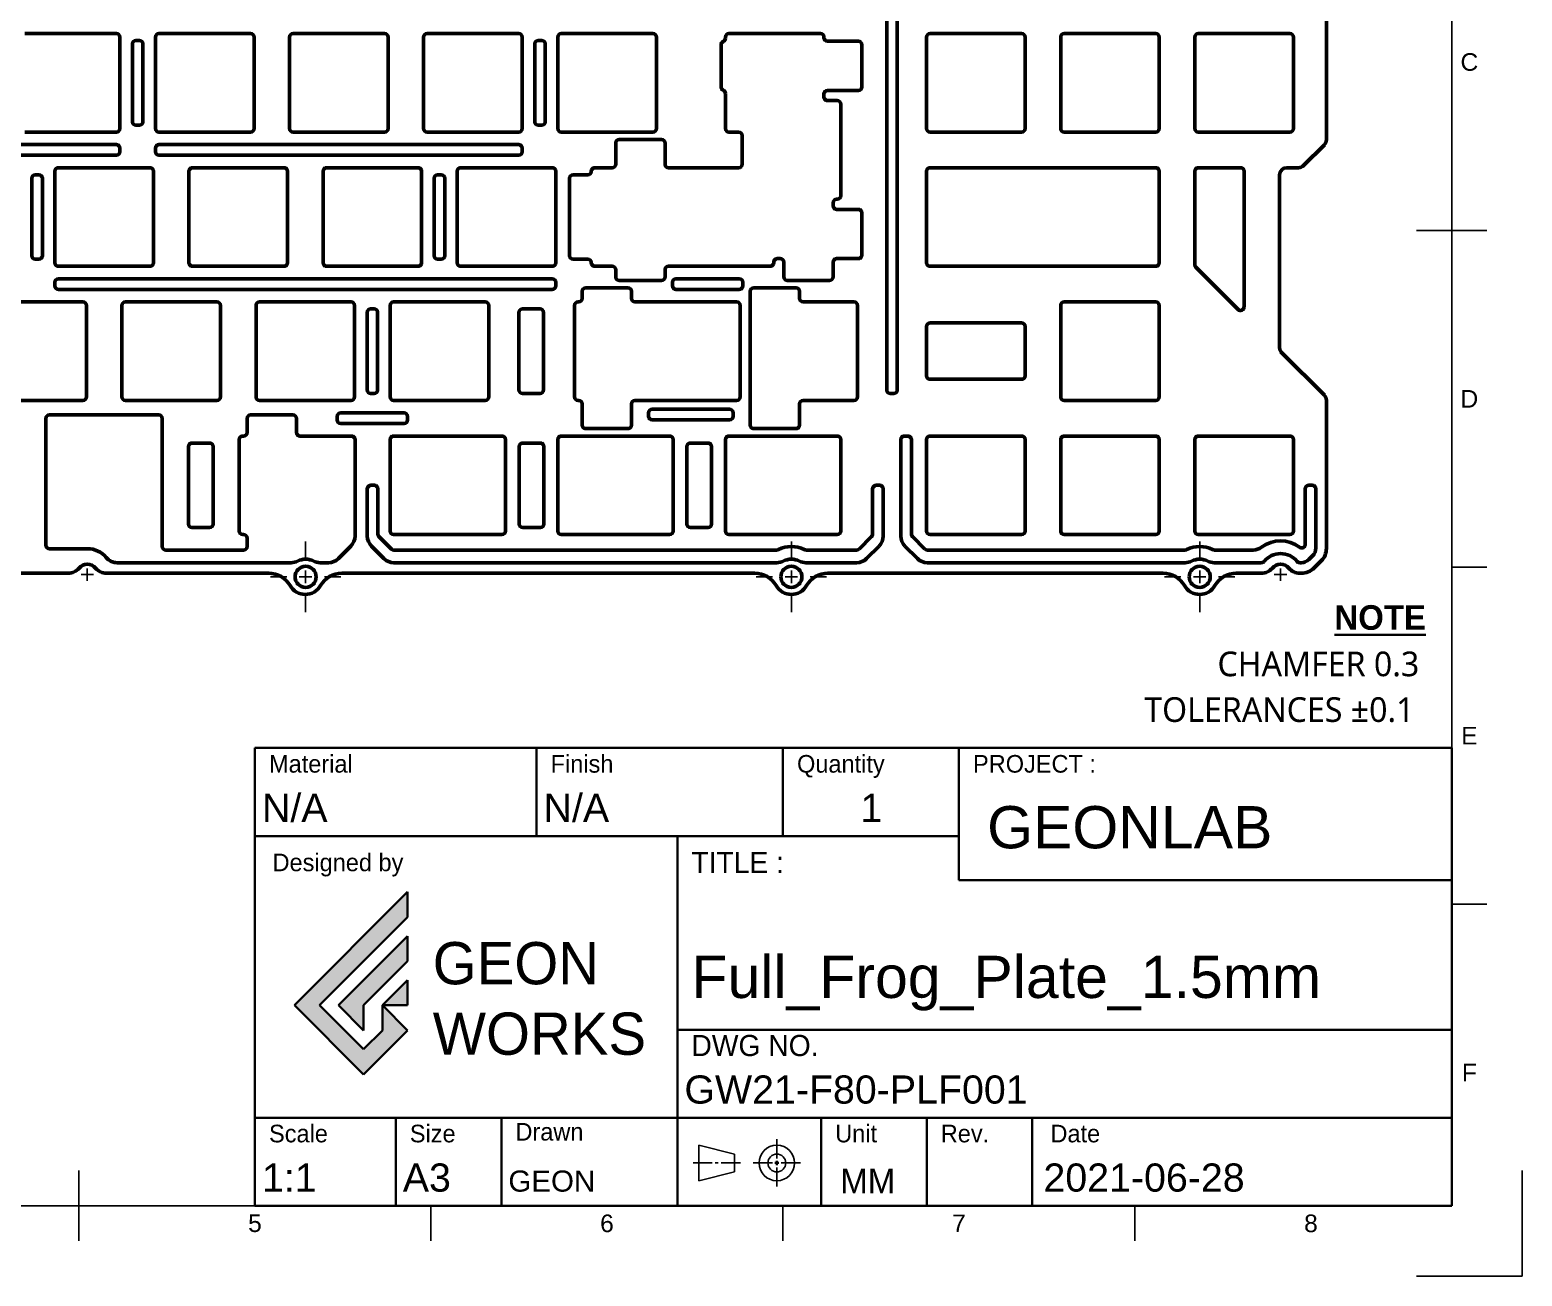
# Model space of a CAD drawing. Header units: millimetres. Extents: x 0 to 420, y 0 to 297.
# Drawn here: x 208 to 420, y 0 to 177 of the extents above; entities that cross this region are included whole.
import ezdxf
from ezdxf.enums import TextEntityAlignment as Align

# ---------------------------------------------------------------- set-up
doc = ezdxf.new("R2010")
doc.units = ezdxf.units.MM
doc.header["$LTSCALE"] = 0.75
doc.linetypes.add('CENTER2', pattern=[28.575, 19.05, -3.175, 3.175, -3.175])
for name, color, linetype, lineweight in [('Border', 7, 'Continuous', 25), ('Center Lines', 7, 'CENTER2', 25), ('TitleBlock', 7, 'Continuous', 35), ('Visible', 7, 'Continuous', 50)]:
    doc.layers.add(name, color=color, linetype=linetype, lineweight=lineweight)
doc.layers.add('SLD-0', color=7, linetype='Continuous')
doc.styles.add('FusionTitle', font='arial.ttf')
doc.styles.add('MtXpl___1', font='')
doc.styles.add('MtXpl_Century_Gothic', font='GOTHIC.TTF')
doc.styles.add('MtXpl_OCR-A_BT', font='')
doc.styles.add('MtXpl_OCR-A_BT_1', font='')
doc.styles.get("Standard").update_dxf_attribs({"font": 'arial.ttf'})
doc.styles.get('MtXpl___1').set_extended_font_data('Malgun Gothic')
doc.styles.get('MtXpl_OCR-A_BT').set_extended_font_data('OCR-A BT')
doc.styles.get('MtXpl_OCR-A_BT_1').set_extended_font_data('OCR-A BT', bold=True)

# ---------------------------------------------------------------- blocks, each defined once
blk = doc.blocks.new('ISO_A3_SHEET')
at = {"layer": 'Border'}
for p, q in [((410, 287), (410, 10)), ((415, 148.5), (405, 148.5)), ((415, 100.66667), (410, 100.66667)), ((415, 52.83334), (410, 52.83334)), ((215, 5), (215, 15)), ((20, 10), (410, 10)), ((265, 5), (265, 10)), ((315, 5), (315, 10)), ((365, 5), (365, 10))]:
    blk.add_line(p, q, dxfattribs=at)
at = {"layer": 'Defpoints'}
for p, q in [((420, 0), (420, 15)), ((405, 0), (420, 0))]:
    blk.add_line(p, q, dxfattribs=at)
at = {"layer": 'Border', "style": 'FusionTitle'}
for s, p in [('C', (412.5, 172.41667)), ('D', (412.5, 124.58334)), ('E', (412.5, 76.75001)), ('F', (412.5, 28.91668)), ('5', (240, 7.5)), ('6', (290, 7.5)), ('7', (340, 7.5)), ('8', (390, 7.5))]:
    blk.add_text(s, height=2.5, dxfattribs=at).set_placement(p, align=Align.MIDDLE)
blk = doc.blocks.new('TITLEGW')
h = blk.add_hatch(color=256)
h.dxf.hatch_style = 1
h.paths.add_polyline_path([(-148.32, 40.97), (-148.32, 44.55), (-164.4, 28.46), (-154.57, 18.63), (-148.32, 24.89), (-151.89, 28.46), (-151.89, 24.89), (-154.57, 22.21), (-160.83, 28.46)])
h.paths.add_polyline_path([(-148.32, 34.72), (-148.32, 38.29), (-158.15, 28.46), (-154.57, 24.89), (-154.57, 28.46)], flags=17)
h.paths.add_polyline_path([(-148.32, 32.04), (-151.89, 28.46), (-148.32, 28.46)], flags=16)
for p, q in [((-170, 0), (-170, 65)), ((-170, 65), (0, 65)), ((-130, 65), (-130, 52.5)), ((-95, 65), (-95, 52.5)), ((-70, 46.25), (-70, 65)), ((0, 0), (0, 65)), ((-110, 52.5), (-170, 52.5)), ((-110, 0), (-110, 52.5)), ((-110, 52.5), (-70, 52.5)), ((-148.32, 44.55), (-164.4, 28.46)), ((-148.32, 44.55), (-148.32, 40.97)), ((-70, 46.25), (0, 46.25)), ((-148.32, 40.97), (-160.83, 28.46)), ((-148.32, 38.29), (-158.15, 28.46)), ((-148.32, 38.29), (-148.32, 34.72)), ((-148.32, 34.72), (-154.57, 28.46)), ((-148.32, 32.04), (-151.89, 28.46)), ((-148.32, 32.04), (-148.32, 28.46)), ((-164.4, 28.46), (-154.57, 18.63)), ((-160.83, 28.46), (-154.57, 22.21)), ((-158.15, 28.46), (-154.57, 24.89)), ((-154.57, 24.89), (-154.57, 28.46)), ((-151.89, 28.46), (-148.32, 24.89)), ((-151.89, 28.46), (-151.89, 24.89)), ((-151.89, 28.46), (-148.32, 28.46)), ((-148.32, 24.89), (-154.57, 18.63)), ((-151.89, 24.89), (-154.57, 22.21)), ((-110, 25), (0, 25)), ((-170, 12.5), (0, 12.5)), ((-150, 12.5), (-150, 0)), ((-135, 12.5), (-135, 0)), ((-89.58, 0), (-89.58, 12.5)), ((-74.58, 0), (-74.58, 12.5)), ((-59.58, 0), (-59.58, 12.5)), ((-95.87, 5.77), (-95.87, 6.37)), ((-95.57, 6.07), (-96.17, 6.07)), ((0, 0), (-170, 0))]:
    blk.add_line(p, q)
at = {"layer": 'SLD-0'}
for p, q in [((-106.93, 3.55), (-106.93, 8.59)), ((-106.93, 8.59), (-101.89, 7.33)), ((-95.87, 6.7), (-95.87, 9.44)), ((-101.89, 7.33), (-101.89, 4.81)), ((-105.04, 6.07), (-107.77, 6.07)), ((-101.89, 4.81), (-106.93, 3.55)), ((-104.2, 6.07), (-104.62, 6.07)), ((-101.05, 6.07), (-103.78, 6.07)), ((-96.5, 6.07), (-99.24, 6.07)), ((-95.87, 5.44), (-95.87, 2.71)), ((-95.24, 6.07), (-92.51, 6.07)), ((-95.24, 6.07), (-92.51, 6.07))]:
    blk.add_line(p, q, dxfattribs=at)
for radius in [2.52, 1.26]:
    blk.add_circle((-95.87, 6.07), radius, dxfattribs=at)
for s, height, style, p in [('%%UNOTE', 3.5, 'MtXpl_OCR-A_BT_1', (-16.67, 81.78)), ('CHAMFER 0.3', 3.5, 'MtXpl___1', (-33.28, 75.19)), ('TOLERANCES ±0.1', 3.5, 'MtXpl___1', (-43.68, 68.7)), ('Material', 2.5, 'MtXpl_OCR-A_BT', (-168, 61.5)), ('Finish', 2.5, 'MtXpl_OCR-A_BT', (-128, 61.5)), ('Quantity', 2.5, 'MtXpl_OCR-A_BT', (-93, 61.5)), ('PROJECT :', 2.5, 'MtXpl_OCR-A_BT', (-68, 61.5)), ('Designed by', 2.5, 'MtXpl_OCR-A_BT', (-167.5, 47.5)), ('TITLE :', 3, 'MtXpl_OCR-A_BT', (-108, 47.25)), ('DWG NO.', 3, 'MtXpl_OCR-A_BT', (-108, 21.25)), ('Scale', 2.5, 'MtXpl_OCR-A_BT', (-168, 9)), ('Size', 2.5, 'MtXpl_OCR-A_BT', (-148, 9)), ('Drawn', 2.5, 'MtXpl_OCR-A_BT', (-133, 9.25)), ('Unit', 2.5, 'MtXpl_OCR-A_BT', (-87.58, 9)), ('Rev.', 2.5, 'MtXpl_OCR-A_BT', (-72.58, 9)), ('Date', 2.5, 'MtXpl_OCR-A_BT', (-57, 9)), ('MM', 3.5, 'MtXpl_Century_Gothic', (-86.85, 1.75))]:
    blk.add_text(s, height=height, dxfattribs=dict(style=style)).set_placement(p)
at = {"insert": (-144.75, 37.44), "char_height": 6, "attachment_point": 1}
blk.add_mtext_dynamic_manual_height_columns('{\\fa Astro Space|b0|i0|c0|p2;GEON^JWORKS}', width=29.3157, gutter_width=12.5, heights=[0], dxfattribs=at)
for tag, p, height in [("MAT'L", (-169, 54.5), 4), ('FINISH', (-129, 54.5), 4), ('QUANTITY', (-84, 54.5), 4), ('PROJECT', (-66, 50.75), 6), ('TITLE_1', (-108, 29.5), 6), ('DWG_NO', (-109, 14.5), 4), ('SCALE', (-169, 2), 4), ('SIZE', (-149, 2), 4), ('DRAWN', (-134, 2), 3), ('CREATED_DATE', (-58, 2), 4)]:
    blk.add_attdef(tag, p, '', height=height)
blk = doc.blocks.new('*U11')
at = {"layer": 'Center Lines', "color": 0, "ltscale": 0.75, "transparency": 16777216}
for p, q in [((0, 2.678906), (0, 5)), ((-5, 0), (-2.678906, 0)), ((2.678906, 0), (5, 0)), ((0, -5), (0, -2.678906))]:
    blk.add_line(p, q, dxfattribs=at)
at = {"layer": 'Center Lines', "color": 0, "linetype": 'Continuous', "ltscale": 0.75, "transparency": 16777216}
for p, q in [((-0.892969, 0), (0.892969, 0)), ((0, -0.892969), (0, 0.892969))]:
    blk.add_line(p, q, dxfattribs=at)
blk = doc.blocks.new('*U12')
at = {"layer": 'Center Lines', "color": 0, "ltscale": 0.75, "transparency": 16777216}
for p, q in [((0, 2.678906), (0, 5)), ((-5, 0), (-2.678906, 0)), ((2.678906, 0), (5, 0)), ((0, -5), (0, -2.678906))]:
    blk.add_line(p, q, dxfattribs=at)
at = {"layer": 'Center Lines', "color": 0, "linetype": 'Continuous', "ltscale": 0.75, "transparency": 16777216}
for p, q in [((-0.892969, 0), (0.892969, 0)), ((0, -0.892969), (0, 0.892969))]:
    blk.add_line(p, q, dxfattribs=at)
blk = doc.blocks.new('*U13')
at = {"layer": 'Center Lines', "color": 0, "ltscale": 0.75, "transparency": 16777216}
for p, q in [((0, 2.678906), (0, 5)), ((-5, 0), (-2.678906, 0)), ((2.678906, 0), (5, 0)), ((0, -5), (0, -2.678906))]:
    blk.add_line(p, q, dxfattribs=at)
at = {"layer": 'Center Lines', "color": 0, "linetype": 'Continuous', "ltscale": 0.75, "transparency": 16777216}
for p, q in [((-0.892969, 0), (0.892969, 0)), ((0, -0.892969), (0, 0.892969))]:
    blk.add_line(p, q, dxfattribs=at)
blk = doc.blocks.new('*U18')
at = {"layer": 'Center Lines', "color": 0, "linetype": 'Continuous', "ltscale": 0.75, "transparency": 16777216}
for p, q in [((-0.892969, 0), (0.892969, 0)), ((0, -0.892969), (0, 0.892969))]:
    blk.add_line(p, q, dxfattribs=at)
blk = doc.blocks.new('*U19')
at = {"layer": 'Center Lines', "color": 0, "linetype": 'Continuous', "ltscale": 0.75, "transparency": 16777216}
for p, q in [((-0.892969, 0), (0.892969, 0)), ((0, -0.892969), (0, 0.892969))]:
    blk.add_line(p, q, dxfattribs=at)

msp = doc.modelspace()

# ---------------------------------------------------------------- linework, layer by layer
at = {"layer": 'Visible'}
for p, q in [((392.195971, 221.270918, 0.75), (392.195971, 161.370665, 0.75)), ((329.739971, 125.850452, 0.75), (329.739971, 194.000452, 0.75)), ((331.239971, 194.000452, 0.75), (331.239971, 125.850452, 0.75)), ((207.314971, 176.450452, 0.75), (220.314971, 176.450452, 0.75)), ((220.814971, 175.950452, 0.75), (220.814971, 162.950452, 0.75)), ((225.864971, 162.950452, 0.75), (225.864971, 175.950452, 0.75)), ((226.364971, 176.450452, 0.75), (239.364971, 176.450452, 0.75)), ((239.864971, 175.950452, 0.75), (239.864971, 162.950452, 0.75)), ((244.914971, 162.950452, 0.75), (244.914971, 175.950452, 0.75)), ((245.414971, 176.450452, 0.75), (258.414971, 176.450452, 0.75)), ((258.914971, 175.950452, 0.75), (258.914971, 162.950452, 0.75)), ((263.964971, 162.950452, 0.75), (263.964971, 175.950452, 0.75)), ((264.464971, 176.450452, 0.75), (277.464971, 176.450452, 0.75)), ((277.964971, 175.950452, 0.75), (277.964971, 162.950452, 0.75)), ((283.014971, 162.950452, 0.75), (283.014971, 175.950452, 0.75)), ((283.514971, 176.450452, 0.75), (296.514971, 176.450452, 0.75)), ((297.014971, 175.950452, 0.75), (297.014971, 162.950452, 0.75)), ((306.827471, 175.787924, 0.75), (306.827471, 175.950452, 0.75)), ((307.327471, 176.450452, 0.75), (320.327471, 176.450452, 0.75)), ((320.827471, 175.950452, 0.75), (320.827471, 175.863452, 0.75)), ((335.402471, 162.950452, 0.75), (335.402471, 175.950452, 0.75)), ((335.902471, 176.450452, 0.75), (348.902471, 176.450452, 0.75)), ((349.402471, 175.950452, 0.75), (349.402471, 162.950452, 0.75)), ((354.452471, 162.950452, 0.75), (354.452471, 175.950452, 0.75)), ((354.952471, 176.450452, 0.75), (367.952471, 176.450452, 0.75)), ((368.452471, 175.950452, 0.75), (368.452471, 162.950452, 0.75)), ((373.502471, 162.950452, 0.75), (373.502471, 175.950452, 0.75)), ((374.002471, 176.450452, 0.75), (387.002471, 176.450452, 0.75)), ((387.502471, 175.950452, 0.75), (387.502471, 162.950452, 0.75)), ((222.589971, 163.950452, 0.75), (222.589971, 174.950452, 0.75)), ((223.089971, 175.450452, 0.75), (223.589971, 175.450452, 0.75)), ((224.089971, 174.950452, 0.75), (224.089971, 163.950452, 0.75)), ((279.739971, 163.950452, 0.75), (279.739971, 174.950452, 0.75)), ((280.239971, 175.450452, 0.75), (280.739971, 175.450452, 0.75)), ((281.239971, 174.950452, 0.75), (281.239971, 163.950452, 0.75)), ((306.208721, 174.863452, 0.75), (306.208721, 168.863452, 0.75)), ((325.708721, 175.363452, 0.75), (321.327471, 175.363452, 0.75)), ((326.208721, 168.863452, 0.75), (326.208721, 174.863452, 0.75)), ((306.827471, 162.950452, 0.75), (306.827471, 167.93898, 0.75)), ((320.827471, 167.863452, 0.75), (320.827471, 167.425452, 0.75)), ((321.327471, 168.363452, 0.75), (325.708721, 168.363452, 0.75)), ((322.708721, 166.925452, 0.75), (321.327471, 166.925452, 0.75)), ((323.208721, 153.425452, 0.75), (323.208721, 166.425452, 0.75)), ((223.589971, 163.450452, 0.75), (223.089971, 163.450452, 0.75)), ((280.739971, 163.450452, 0.75), (280.239971, 163.450452, 0.75)), ((220.314971, 162.450452, 0.75), (207.314971, 162.450452, 0.75)), ((239.364971, 162.450452, 0.75), (226.364971, 162.450452, 0.75)), ((258.414971, 162.450452, 0.75), (245.414971, 162.450452, 0.75)), ((277.464971, 162.450452, 0.75), (264.464971, 162.450452, 0.75)), ((296.514971, 162.450452, 0.75), (283.514971, 162.450452, 0.75)), ((291.745721, 161.400452, 0.75), (297.745721, 161.400452, 0.75)), ((308.708721, 162.450452, 0.75), (307.327471, 162.450452, 0.75)), ((309.208721, 161.950452, 0.75), (309.208721, 157.900452, 0.75)), ((348.902471, 162.450452, 0.75), (335.902471, 162.450452, 0.75)), ((367.952471, 162.450452, 0.75), (354.952471, 162.450452, 0.75)), ((387.002471, 162.450452, 0.75), (374.002471, 162.450452, 0.75)), ((150.164971, 160.675452, 0.75), (220.314971, 160.675452, 0.75)), ((220.314971, 159.175452, 0.75), (150.164971, 159.175452, 0.75)), ((220.814971, 160.175452, 0.75), (220.814971, 159.675452, 0.75)), ((225.864471, 159.675452, 0.75), (225.864471, 160.175452, 0.75)), ((277.465471, 160.675452, 0.75), (226.364471, 160.675452, 0.75)), ((277.465471, 159.175452, 0.75), (226.364471, 159.175452, 0.75)), ((277.965471, 159.675452, 0.75), (277.965471, 160.175452, 0.75)), ((291.245721, 157.900452, 0.75), (291.245721, 160.900452, 0.75)), ((298.245721, 160.900452, 0.75), (298.245721, 157.900452, 0.75)), ((388.932864, 157.693345, 0.75), (391.903078, 160.663559, 0.75)), ((211.577471, 143.900452, 0.75), (211.577471, 156.900452, 0.75)), ((212.077471, 157.400452, 0.75), (225.077471, 157.400452, 0.75)), ((225.577471, 156.900452, 0.75), (225.577471, 143.900452, 0.75)), ((230.627471, 143.900452, 0.75), (230.627471, 156.900452, 0.75)), ((231.127471, 157.400452, 0.75), (244.127471, 157.400452, 0.75)), ((244.627471, 156.900452, 0.75), (244.627471, 143.900452, 0.75)), ((249.677471, 143.900452, 0.75), (249.677471, 156.900452, 0.75)), ((250.177471, 157.400452, 0.75), (263.177471, 157.400452, 0.75)), ((263.677471, 156.900452, 0.75), (263.677471, 143.900452, 0.75)), ((268.727471, 143.900452, 0.75), (268.727471, 156.900452, 0.75)), ((269.227471, 157.400452, 0.75), (282.227471, 157.400452, 0.75)), ((282.727471, 156.900452, 0.75), (282.727471, 143.900452, 0.75)), ((290.745721, 157.400452, 0.75), (288.277471, 157.400452, 0.75)), ((298.745721, 157.400452, 0.75), (308.708721, 157.400452, 0.75)), ((335.402471, 143.900452, 0.75), (335.402471, 156.900452, 0.75)), ((335.902471, 157.400452, 0.75), (367.952471, 157.400452, 0.75)), ((368.452471, 156.900452, 0.75), (368.452471, 143.900452, 0.75)), ((373.502471, 143.60823, 0.75), (373.502471, 156.900452, 0.75)), ((374.002471, 157.400452, 0.75), (380.002471, 157.400452, 0.75)), ((380.502471, 156.900452, 0.75), (380.502471, 137.635663, 0.75)), ((386.552471, 157.400452, 0.75), (388.225758, 157.400452, 0.75)), ((208.302471, 144.900452, 0.75), (208.302471, 155.900452, 0.75)), ((208.802471, 156.400452, 0.75), (209.302471, 156.400452, 0.75)), ((209.802471, 155.900452, 0.75), (209.802471, 144.900452, 0.75)), ((265.452471, 144.900452, 0.75), (265.452471, 155.900452, 0.75)), ((265.952471, 156.400452, 0.75), (266.452471, 156.400452, 0.75)), ((266.952471, 155.900452, 0.75), (266.952471, 144.900452, 0.75)), ((284.693221, 144.900452, 0.75), (284.693221, 155.900452, 0.75)), ((285.193221, 156.400452, 0.75), (287.277471, 156.400452, 0.75)), ((385.552471, 156.400452, 0.75), (385.552471, 131.821103, 0.75)), ((322.621721, 152.925452, 0.75), (322.708721, 152.925452, 0.75)), ((322.121721, 152.425452, 0.75), (322.121721, 151.987452, 0.75)), ((325.708721, 151.487452, 0.75), (322.621721, 151.487452, 0.75)), ((326.208721, 144.987452, 0.75), (326.208721, 150.987452, 0.75)), ((209.302471, 144.400452, 0.75), (208.802471, 144.400452, 0.75)), ((266.452471, 144.400452, 0.75), (265.952471, 144.400452, 0.75)), ((287.277471, 144.400452, 0.75), (285.193221, 144.400452, 0.75)), ((314.183721, 144.487452, 0.75), (314.621721, 144.487452, 0.75)), ((322.621721, 144.487452, 0.75), (325.708721, 144.487452, 0.75)), ((225.077471, 143.400452, 0.75), (212.077471, 143.400452, 0.75)), ((244.127471, 143.400452, 0.75), (231.127471, 143.400452, 0.75)), ((263.177471, 143.400452, 0.75), (250.177471, 143.400452, 0.75)), ((282.227471, 143.400452, 0.75), (269.227471, 143.400452, 0.75)), ((288.277471, 143.400452, 0.75), (290.745721, 143.400452, 0.75)), ((291.245721, 141.900452, 0.75), (291.245721, 142.900452, 0.75)), ((298.245721, 142.900452, 0.75), (298.245721, 141.900452, 0.75)), ((298.745721, 143.400452, 0.75), (313.183721, 143.400452, 0.75)), ((313.683721, 143.987452, 0.75), (313.683721, 143.900452, 0.75)), ((315.121721, 141.900452, 0.75), (315.121721, 143.987452, 0.75)), ((322.121721, 143.987452, 0.75), (322.121721, 141.900452, 0.75)), ((367.952471, 143.400452, 0.75), (335.902471, 143.400452, 0.75)), ((379.649729, 137.2813, 0.75), (373.649729, 143.253867, 0.75)), ((211.577471, 140.625452, 0.75), (211.577471, 141.125452, 0.75)), ((212.077471, 141.625452, 0.75), (282.227471, 141.625452, 0.75)), ((282.227471, 140.125452, 0.75), (212.077471, 140.125452, 0.75)), ((282.727471, 141.125452, 0.75), (282.727471, 140.625452, 0.75)), ((286.983221, 140.350452, 0.75), (292.983221, 140.350452, 0.75)), ((297.745721, 141.400452, 0.75), (291.745721, 141.400452, 0.75)), ((299.302221, 140.625452, 0.75), (299.302221, 141.125452, 0.75)), ((299.802221, 141.625452, 0.75), (308.802221, 141.625452, 0.75)), ((308.802221, 140.125452, 0.75), (299.802221, 140.125452, 0.75)), ((309.302221, 141.125452, 0.75), (309.302221, 140.625452, 0.75)), ((310.859221, 140.350452, 0.75), (316.859221, 140.350452, 0.75)), ((321.621721, 141.400452, 0.75), (315.621721, 141.400452, 0.75)), ((202.552471, 138.350452, 0.75), (215.552471, 138.350452, 0.75)), ((216.052471, 137.850452, 0.75), (216.052471, 124.850452, 0.75)), ((221.102471, 124.850452, 0.75), (221.102471, 137.850452, 0.75)), ((221.602471, 138.350452, 0.75), (234.602471, 138.350452, 0.75)), ((235.102471, 137.850452, 0.75), (235.102471, 124.850452, 0.75)), ((240.152471, 124.850452, 0.75), (240.152471, 137.850452, 0.75)), ((240.652471, 138.350452, 0.75), (253.652471, 138.350452, 0.75)), ((254.152471, 137.850452, 0.75), (254.152471, 124.850452, 0.75)), ((259.202471, 124.850452, 0.75), (259.202471, 137.850452, 0.75)), ((259.702471, 138.350452, 0.75), (272.702471, 138.350452, 0.75)), ((273.202471, 137.850452, 0.75), (273.202471, 124.850452, 0.75)), ((285.396221, 124.850452, 0.75), (285.396221, 137.850452, 0.75)), ((285.896221, 138.350452, 0.75), (285.983221, 138.350452, 0.75)), ((286.483221, 138.850452, 0.75), (286.483221, 139.850452, 0.75)), ((293.483221, 139.850452, 0.75), (293.483221, 138.850452, 0.75)), ((293.983221, 138.350452, 0.75), (308.421221, 138.350452, 0.75)), ((308.921221, 137.850452, 0.75), (308.921221, 124.850452, 0.75)), ((310.359221, 120.850452, 0.75), (310.359221, 139.850452, 0.75)), ((317.359221, 139.850452, 0.75), (317.359221, 138.850452, 0.75)), ((317.859221, 138.350452, 0.75), (325.089971, 138.350452, 0.75)), ((325.589971, 137.850452, 0.75), (325.589971, 124.850452, 0.75)), ((354.452471, 124.850452, 0.75), (354.452471, 137.850452, 0.75)), ((354.952471, 138.350452, 0.75), (367.952471, 138.350452, 0.75)), ((368.452471, 137.850452, 0.75), (368.452471, 124.850452, 0.75)), ((255.927471, 125.850452, 0.75), (255.927471, 136.850452, 0.75)), ((256.427471, 137.350452, 0.75), (256.927471, 137.350452, 0.75)), ((257.427471, 136.850452, 0.75), (257.427471, 125.850452, 0.75)), ((277.496221, 125.850452, 0.75), (277.496221, 136.850452, 0.75)), ((277.996221, 137.350452, 0.75), (280.496221, 137.350452, 0.75)), ((280.996221, 136.850452, 0.75), (280.996221, 125.850452, 0.75)), ((335.402471, 127.850452, 0.75), (335.402471, 134.850452, 0.75)), ((335.902471, 135.350452, 0.75), (348.902471, 135.350452, 0.75)), ((349.402471, 134.850452, 0.75), (349.402471, 127.850452, 0.75)), ((391.901456, 125.08559, 0.75), (385.846986, 131.112378, 0.75)), ((348.902471, 127.350452, 0.75), (335.902471, 127.350452, 0.75)), ((256.927471, 125.350452, 0.75), (256.427471, 125.350452, 0.75)), ((280.496221, 125.350452, 0.75), (277.996221, 125.350452, 0.75)), ((330.739971, 125.350452, 0.75), (330.239971, 125.350452, 0.75)), ((215.552471, 124.350452, 0.75), (202.552471, 124.350452, 0.75)), ((234.602471, 124.350452, 0.75), (221.602471, 124.350452, 0.75)), ((253.652471, 124.350452, 0.75), (240.652471, 124.350452, 0.75)), ((272.702471, 124.350452, 0.75), (259.702471, 124.350452, 0.75)), ((285.983221, 124.350452, 0.75), (285.896221, 124.350452, 0.75)), ((286.483221, 120.850452, 0.75), (286.483221, 123.850452, 0.75)), ((293.483221, 123.850452, 0.75), (293.483221, 120.850452, 0.75)), ((308.421221, 124.350452, 0.75), (293.983221, 124.350452, 0.75)), ((296.421221, 123.100452, 0.75), (307.421196, 123.100452, 0.75)), ((317.359221, 123.850452, 0.75), (317.359221, 120.850452, 0.75)), ((325.089971, 124.350452, 0.75), (317.859221, 124.350452, 0.75)), ((367.952471, 124.350452, 0.75), (354.952471, 124.350452, 0.75)), ((392.195971, 124.376865, 0.75), (392.195971, 103.342486, 0.75)), ((210.302471, 103.799438, 0.75), (210.302471, 121.800452, 0.75)), ((210.802471, 122.300452, 0.75), (226.333721, 122.300452, 0.75)), ((226.833721, 121.800452, 0.75), (226.833721, 103.606452, 0.75)), ((238.889971, 119.800452, 0.75), (238.889971, 121.800452, 0.75)), ((239.389971, 122.300452, 0.75), (245.389971, 122.300452, 0.75)), ((245.889971, 121.800452, 0.75), (245.889971, 119.800452, 0.75)), ((251.677471, 121.575452, 0.75), (251.677471, 122.075452, 0.75)), ((252.177471, 122.575452, 0.75), (261.177471, 122.575452, 0.75)), ((261.177471, 121.075452, 0.75), (252.177471, 121.075452, 0.75)), ((261.677471, 122.075452, 0.75), (261.677471, 121.575452, 0.75)), ((295.921221, 122.095263, 0.75), (295.921221, 122.600452, 0.75)), ((307.421404, 121.599829, 0.75), (296.421429, 121.595263, 0.75)), ((307.921196, 122.600452, 0.75), (307.921196, 122.099829, 0.75)), ((237.771221, 105.800452, 0.75), (237.771221, 118.800452, 0.75)), ((238.271221, 119.300452, 0.75), (238.389971, 119.300452, 0.75)), ((246.389971, 119.300452, 0.75), (253.714971, 119.300452, 0.75)), ((254.214971, 118.800452, 0.75), (254.214971, 105.086112, 0.75)), ((259.202471, 105.800452, 0.75), (259.202471, 118.800452, 0.75)), ((259.702471, 119.300452, 0.75), (275.083721, 119.300452, 0.75)), ((275.583721, 118.800452, 0.75), (275.583721, 105.800452, 0.75)), ((283.014971, 105.800452, 0.75), (283.014971, 118.800452, 0.75)), ((283.514971, 119.300452, 0.75), (298.896221, 119.300452, 0.75)), ((292.983221, 120.350452, 0.75), (286.983221, 120.350452, 0.75)), ((299.396221, 118.800452, 0.75), (299.396221, 105.800452, 0.75)), ((306.827471, 105.800452, 0.75), (306.827471, 118.800452, 0.75)), ((307.327471, 119.300452, 0.75), (322.708721, 119.300452, 0.75)), ((316.859221, 120.350452, 0.75), (310.859221, 120.350452, 0.75)), ((323.208721, 118.800452, 0.75), (323.208721, 105.800452, 0.75)), ((331.739971, 105.086112, 0.75), (331.739971, 118.800452, 0.75)), ((332.239971, 119.300452, 0.75), (332.739971, 119.300452, 0.75)), ((333.239971, 118.800452, 0.75), (333.239971, 105.386112, 0.75)), ((335.402471, 105.800452, 0.75), (335.402471, 118.800452, 0.75)), ((335.902471, 119.300452, 0.75), (348.902471, 119.300452, 0.75)), ((349.402471, 118.800452, 0.75), (349.402471, 105.800452, 0.75)), ((354.452471, 105.800452, 0.75), (354.452471, 118.800452, 0.75)), ((354.952471, 119.300452, 0.75), (367.952471, 119.300452, 0.75)), ((368.452471, 118.800452, 0.75), (368.452471, 105.800452, 0.75)), ((373.502471, 105.800452, 0.75), (373.502471, 118.800452, 0.75)), ((374.002471, 119.300452, 0.75), (387.002471, 119.300452, 0.75)), ((387.502471, 118.800452, 0.75), (387.502471, 105.800452, 0.75)), ((230.552471, 106.800452, 0.75), (230.552471, 117.800452, 0.75)), ((231.052471, 118.300452, 0.75), (233.552471, 118.300452, 0.75)), ((234.052471, 117.800452, 0.75), (234.052471, 106.800452, 0.75)), ((277.549346, 106.800452, 0.75), (277.549346, 117.800452, 0.75)), ((278.049346, 118.300452, 0.75), (280.549346, 118.300452, 0.75)), ((281.049346, 117.800452, 0.75), (281.049346, 106.800452, 0.75)), ((301.361846, 106.800452, 0.75), (301.361846, 117.800452, 0.75)), ((301.861846, 118.300452, 0.75), (304.361846, 118.300452, 0.75)), ((304.861846, 117.800452, 0.75), (304.861846, 106.800452, 0.75)), ((255.958971, 105.086112, 0.75), (255.958971, 111.800452, 0.75)), ((256.458971, 112.300452, 0.75), (256.958971, 112.300452, 0.75)), ((257.458971, 111.800452, 0.75), (257.458971, 105.386112, 0.75)), ((327.739971, 105.386112, 0.75), (327.739971, 111.800452, 0.75)), ((328.239971, 112.300452, 0.75), (328.739971, 112.300452, 0.75)), ((329.239971, 111.800452, 0.75), (329.239971, 105.086112, 0.75)), ((389.195971, 103.904082, 0.75), (389.195971, 111.800452, 0.75)), ((389.695971, 112.300452, 0.75), (390.195971, 112.300452, 0.75)), ((390.695971, 111.800452, 0.75), (390.695971, 103.377772, 0.75)), ((233.552471, 106.300452, 0.75), (231.052471, 106.300452, 0.75)), ((280.549346, 106.300452, 0.75), (278.049346, 106.300452, 0.75)), ((304.361846, 106.300452, 0.75), (301.861846, 106.300452, 0.75)), ((238.389971, 105.300452, 0.75), (238.271221, 105.300452, 0.75)), ((238.889971, 103.606452, 0.75), (238.889971, 104.800452, 0.75)), ((257.605418, 105.032559, 0.75), (259.385078, 103.252898, 0.75)), ((275.083721, 105.300452, 0.75), (259.702471, 105.300452, 0.75)), ((298.896221, 105.300452, 0.75), (283.514971, 105.300452, 0.75)), ((322.708721, 105.300452, 0.75), (307.327471, 105.300452, 0.75)), ((325.813864, 103.252898, 0.75), (327.593525, 105.032559, 0.75)), ((333.386418, 105.032559, 0.75), (335.166078, 103.252898, 0.75)), ((348.902471, 105.300452, 0.75), (335.902471, 105.300452, 0.75)), ((367.952471, 105.300452, 0.75), (354.952471, 105.300452, 0.75)), ((387.002471, 105.300452, 0.75), (374.002471, 105.300452, 0.75)), ((216.196274, 103.299438, 0.75), (210.802471, 103.299438, 0.75)), ((227.333721, 103.106452, 0.75), (238.389971, 103.106452, 0.75)), ((253.629185, 103.671898, 0.75), (251.849525, 101.892238, 0.75)), ((258.324418, 101.892238, 0.75), (256.544758, 103.671898, 0.75)), ((259.738631, 103.106452, 0.75), (314.133448, 103.106452, 0.75)), ((318.258494, 103.106452, 0.75), (325.460311, 103.106452, 0.75)), ((328.654185, 103.671898, 0.75), (326.874525, 101.892238, 0.75)), ((334.105418, 101.892238, 0.75), (332.325758, 103.671898, 0.75)), ((335.519631, 103.106452, 0.75), (372.133448, 103.106452, 0.75)), ((376.258494, 103.106452, 0.75), (381.779436, 103.106452, 0.75)), ((389.685311, 101.745792, 0.75), (390.256631, 102.317112, 0.75)), ((213.460346, 99.806952, 0.75), (190.392001, 99.806952, 0.75)), ((241.955819, 99.806952, 0.75), (218.911917, 99.806952, 0.75)), ((245.133448, 101.306452, 0.75), (220.429582, 101.306452, 0.75)), ((250.435311, 101.306452, 0.75), (249.258494, 101.306452, 0.75)), ((252.348124, 99.806952, 0.75), (310.999819, 99.806952, 0.75)), ((314.133448, 101.306452, 0.75), (259.738631, 101.306452, 0.75)), ((325.460311, 101.306452, 0.75), (318.258494, 101.306452, 0.75)), ((321.392124, 99.806952, 0.75), (368.999819, 99.806952, 0.75)), ((372.133448, 101.306452, 0.75), (335.519631, 101.306452, 0.75)), ((382.959944, 101.306452, 0.75), (376.258494, 101.306452, 0.75)), ((379.392124, 99.806952, 0.75), (382.960346, 99.806952, 0.75)), ((388.411917, 99.806952, 0.75), (388.660437, 99.806952, 0.75)), ((388.624651, 101.306452, 0.75), (388.412319, 101.306452, 0.75)), ((391.463738, 101.574719, 0.75), (390.428204, 100.539185, 0.75))]:
    msp.add_line(p, q, dxfattribs=at)
at = {"layer": 'Visible', "extrusion": (0, 0, -1)}
for centre in [(-247.195971, 99.306952, -0.75), (-316.195971, 99.306952, -0.75), (-374.195971, 99.306952, -0.75)]:
    msp.add_circle(centre, 1.5, dxfattribs=at)
for centre, radius, start, end in [((-220.314971, 175.950452, -0.75), 0.5, 90, 180), ((-226.364971, 175.950452, -0.75), 0.5, 0, 90), ((-239.364971, 175.950452, -0.75), 0.5, 90, 180), ((-245.414971, 175.950452, -0.75), 0.5, 0, 90), ((-258.414971, 175.950452, -0.75), 0.5, 90, 180), ((-264.464971, 175.950452, -0.75), 0.5, 0, 90), ((-277.464971, 175.950452, -0.75), 0.5, 90, 180), ((-283.514971, 175.950452, -0.75), 0.5, 0, 90), ((-296.514971, 175.950452, -0.75), 0.5, 90, 180), ((-307.327471, 175.950452, -0.75), 0.5, 0, 90), ((-320.327471, 175.950452, -0.75), 0.5, 90, 180), ((-335.902471, 175.950452, -0.75), 0.5, 0, 90), ((-348.902471, 175.950452, -0.75), 0.5, 90, 180), ((-354.952471, 175.950452, -0.75), 0.5, 0, 90), ((-367.952471, 175.950452, -0.75), 0.5, 90, 180), ((-374.002471, 175.950452, -0.75), 0.5, 0, 90), ((-387.002471, 175.950452, -0.75), 0.5, 90, 180), ((-223.089971, 174.950452, -0.75), 0.5, 0, 90), ((-223.589971, 174.950452, -0.75), 0.5, 90, 180), ((-280.239971, 174.950452, -0.75), 0.5, 0, 90), ((-280.739971, 174.950452, -0.75), 0.5, 90, 180), ((-306.327471, 175.787924, -0.75), 0.5, 180, 247.588868), ((-321.327471, 175.863452, -0.75), 0.5, 270, 0), ((-306.327471, 167.93898, -0.75), 0.5, 112.411132, 180), ((-321.327471, 167.863452, -0.75), 0.5, 0, 90), ((-321.327471, 167.425452, -0.75), 0.5, 270, 0), ((-223.089971, 163.950452, -0.75), 0.5, 270, 0), ((-223.589971, 163.950452, -0.75), 0.5, 180, 270), ((-280.239971, 163.950452, -0.75), 0.5, 270, 0), ((-280.739971, 163.950452, -0.75), 0.5, 180, 270), ((-220.314971, 162.950452, -0.75), 0.5, 180, 270), ((-226.364971, 162.950452, -0.75), 0.5, 270, 0), ((-239.364971, 162.950452, -0.75), 0.5, 180, 270), ((-245.414971, 162.950452, -0.75), 0.5, 270, 0), ((-258.414971, 162.950452, -0.75), 0.5, 180, 270), ((-264.464971, 162.950452, -0.75), 0.5, 270, 0), ((-277.464971, 162.950452, -0.75), 0.5, 180, 270), ((-283.514971, 162.950452, -0.75), 0.5, 270, 0), ((-291.745721, 160.900452, -0.75), 0.5, 0, 90), ((-296.514971, 162.950452, -0.75), 0.5, 180, 270), ((-297.745721, 160.900452, -0.75), 0.5, 90, 180), ((-307.327471, 162.950452, -0.75), 0.5, 270, 0), ((-308.708721, 161.950452, -0.75), 0.5, 90, 180), ((-335.902471, 162.950452, -0.75), 0.5, 270, 0), ((-348.902471, 162.950452, -0.75), 0.5, 180, 270), ((-354.952471, 162.950452, -0.75), 0.5, 270, 0), ((-367.952471, 162.950452, -0.75), 0.5, 180, 270), ((-374.002471, 162.950452, -0.75), 0.5, 270, 0), ((-387.002471, 162.950452, -0.75), 0.5, 180, 270), ((-391.195971, 161.370665, -0.75), 1, 180, 225), ((-212.077471, 156.900452, -0.75), 0.5, 0, 90), ((-225.077471, 156.900452, -0.75), 0.5, 90, 180), ((-231.127471, 156.900452, -0.75), 0.5, 0, 90), ((-244.127471, 156.900452, -0.75), 0.5, 90, 180), ((-250.177471, 156.900452, -0.75), 0.5, 0, 90), ((-263.177471, 156.900452, -0.75), 0.5, 90, 180), ((-269.227471, 156.900452, -0.75), 0.5, 0, 90), ((-282.227471, 156.900452, -0.75), 0.5, 90, 180), ((-287.277471, 156.900452, -0.75), 0.5, 180, 270), ((-290.745721, 157.900452, -0.75), 0.5, 180, 270), ((-298.745721, 157.900452, -0.75), 0.5, 270, 0), ((-308.708721, 157.900452, -0.75), 0.5, 180, 270), ((-335.902471, 156.900452, -0.75), 0.5, 0, 90), ((-367.952471, 156.900452, -0.75), 0.5, 90, 180), ((-374.002471, 156.900452, -0.75), 0.5, 0, 90), ((-380.002471, 156.900452, -0.75), 0.5, 90, 180), ((-388.225758, 158.400452, -0.75), 1, 225, 270), ((-208.802471, 155.900452, -0.75), 0.5, 0, 90), ((-209.302471, 155.900452, -0.75), 0.5, 90, 180), ((-265.952471, 155.900452, -0.75), 0.5, 0, 90), ((-266.452471, 155.900452, -0.75), 0.5, 90, 180), ((-285.193221, 155.900452, -0.75), 0.5, 0, 90), ((-322.621721, 152.425452, -0.75), 0.5, 0, 90), ((-322.621721, 151.987452, -0.75), 0.5, 270, 0), ((-208.802471, 144.900452, -0.75), 0.5, 270, 0), ((-209.302471, 144.900452, -0.75), 0.5, 180, 270), ((-265.952471, 144.900452, -0.75), 0.5, 270, 0), ((-266.452471, 144.900452, -0.75), 0.5, 180, 270), ((-285.193221, 144.900452, -0.75), 0.5, 270, 0), ((-287.277471, 143.900452, -0.75), 0.5, 90, 180), ((-314.183721, 143.987452, -0.75), 0.5, 0, 90), ((-314.621721, 143.987452, -0.75), 0.5, 90, 180), ((-322.621721, 143.987452, -0.75), 0.5, 0, 90), ((-212.077471, 143.900452, -0.75), 0.5, 270, 0), ((-225.077471, 143.900452, -0.75), 0.5, 180, 270), ((-231.127471, 143.900452, -0.75), 0.5, 270, 0), ((-244.127471, 143.900452, -0.75), 0.5, 180, 270), ((-250.177471, 143.900452, -0.75), 0.5, 270, 0), ((-263.177471, 143.900452, -0.75), 0.5, 180, 270), ((-269.227471, 143.900452, -0.75), 0.5, 270, 0), ((-282.227471, 143.900452, -0.75), 0.5, 180, 270), ((-290.745721, 142.900452, -0.75), 0.5, 90, 180), ((-298.745721, 142.900452, -0.75), 0.5, 0, 90), ((-313.183721, 143.900452, -0.75), 0.5, 180, 270), ((-335.902471, 143.900452, -0.75), 0.5, 270, 0), ((-367.952471, 143.900452, -0.75), 0.5, 180, 270), ((-374.002471, 143.60823, -0.75), 0.5, 314.868717, 0), ((-286.983221, 139.850452, -0.75), 0.5, 0, 90), ((-291.745721, 141.900452, -0.75), 0.5, 270, 0), ((-292.983221, 139.850452, -0.75), 0.5, 90, 180), ((-297.745721, 141.900452, -0.75), 0.5, 180, 270), ((-299.802221, 141.125452, -0.75), 0.5, 0, 90), ((-299.802221, 140.625452, -0.75), 0.5, 270, 0), ((-308.802221, 141.125452, -0.75), 0.5, 90, 180), ((-308.802221, 140.625452, -0.75), 0.5, 180, 270), ((-310.859221, 139.850452, -0.75), 0.5, 0, 90), ((-315.621721, 141.900452, -0.75), 0.5, 270, 0), ((-316.859221, 139.850452, -0.75), 0.5, 90, 180), ((-321.621721, 141.900452, -0.75), 0.5, 180, 270), ((-215.552471, 137.850452, -0.75), 0.5, 90, 180), ((-221.602471, 137.850452, -0.75), 0.5, 0, 90), ((-234.602471, 137.850452, -0.75), 0.5, 90, 180), ((-240.652471, 137.850452, -0.75), 0.5, 0, 90), ((-253.652471, 137.850452, -0.75), 0.5, 90, 180), ((-259.702471, 137.850452, -0.75), 0.5, 0, 90), ((-272.702471, 137.850452, -0.75), 0.5, 90, 180), ((-285.896221, 137.850452, -0.75), 0.5, 0, 90), ((-308.421221, 137.850452, -0.75), 0.5, 90, 180), ((-325.089971, 137.850452, -0.75), 0.5, 90, 180), ((-354.952471, 137.850452, -0.75), 0.5, 0, 90), ((-367.952471, 137.850452, -0.75), 0.5, 90, 180), ((-256.427471, 136.850452, -0.75), 0.5, 0, 90), ((-256.927471, 136.850452, -0.75), 0.5, 90, 180), ((-277.996221, 136.850452, -0.75), 0.5, 0, 90), ((-280.496221, 136.850452, -0.75), 0.5, 90, 180), ((-380.002471, 137.635663, -0.75), 0.5, 180, 314.868717), ((-335.902471, 134.850452, -0.75), 0.5, 0, 90), ((-348.902471, 134.850452, -0.75), 0.5, 90, 180), ((-335.902471, 127.850452, -0.75), 0.5, 270, 0), ((-348.902471, 127.850452, -0.75), 0.5, 180, 270), ((-256.427471, 125.850452, -0.75), 0.5, 270, 0), ((-256.927471, 125.850452, -0.75), 0.5, 180, 270), ((-277.996221, 125.850452, -0.75), 0.5, 270, 0), ((-280.496221, 125.850452, -0.75), 0.5, 180, 270), ((-330.239971, 125.850452, -0.75), 0.5, 270, 0), ((-330.739971, 125.850452, -0.75), 0.5, 180, 270), ((-391.195971, 124.376865, -0.75), 1, 134.868717, 180), ((-215.552471, 124.850452, -0.75), 0.5, 180, 270), ((-221.602471, 124.850452, -0.75), 0.5, 270, 0), ((-234.602471, 124.850452, -0.75), 0.5, 180, 270), ((-240.652471, 124.850452, -0.75), 0.5, 270, 0), ((-253.652471, 124.850452, -0.75), 0.5, 180, 270), ((-259.702471, 124.850452, -0.75), 0.5, 270, 0), ((-272.702471, 124.850452, -0.75), 0.5, 180, 270), ((-285.896221, 124.850452, -0.75), 0.5, 270, 0), ((-296.421221, 122.600452, -0.75), 0.5, 359.999992, 90), ((-307.421196, 122.600452, -0.75), 0.5, 90, 180.000001), ((-308.421221, 124.850452, -0.75), 0.5, 180, 270), ((-325.089971, 124.850452, -0.75), 0.5, 180, 270), ((-354.952471, 124.850452, -0.75), 0.5, 270, 0), ((-367.952471, 124.850452, -0.75), 0.5, 180, 270), ((-210.802471, 121.800452, -0.75), 0.5, 0, 90), ((-239.389971, 121.800452, -0.75), 0.5, 0, 90), ((-245.389971, 121.800452, -0.75), 0.5, 90, 180), ((-252.177471, 122.075452, -0.75), 0.5, 0, 90), ((-252.177471, 121.575452, -0.75), 0.5, 270, 0), ((-261.177471, 122.075452, -0.75), 0.5, 90, 180), ((-261.177471, 121.575452, -0.75), 0.5, 180, 270), ((-286.983221, 120.850452, -0.75), 0.5, 270, 0), ((-292.983221, 120.850452, -0.75), 0.5, 180, 270), ((-296.421221, 122.095263, -0.75), 0.5, 269.976218, 359.999992), ((-307.421196, 122.099829, -0.75), 0.5, 180.000001, 269.976218), ((-310.859221, 120.850452, -0.75), 0.5, 270, 0), ((-316.859221, 120.850452, -0.75), 0.5, 180, 270), ((-238.271221, 118.800452, -0.75), 0.5, 0, 90), ((-253.714971, 118.800452, -0.75), 0.5, 90, 180), ((-259.702471, 118.800452, -0.75), 0.5, 0, 90), ((-275.083721, 118.800452, -0.75), 0.5, 90, 180), ((-283.514971, 118.800452, -0.75), 0.5, 0, 90), ((-298.896221, 118.800452, -0.75), 0.5, 90, 180), ((-307.327471, 118.800452, -0.75), 0.5, 0, 90), ((-322.708721, 118.800452, -0.75), 0.5, 90, 180), ((-332.239971, 118.800452, -0.75), 0.5, 0, 90), ((-332.739971, 118.800452, -0.75), 0.5, 90, 180), ((-335.902471, 118.800452, -0.75), 0.5, 0, 90), ((-348.902471, 118.800452, -0.75), 0.5, 90, 180), ((-354.952471, 118.800452, -0.75), 0.5, 0, 90), ((-367.952471, 118.800452, -0.75), 0.5, 90, 180), ((-374.002471, 118.800452, -0.75), 0.5, 0, 90), ((-387.002471, 118.800452, -0.75), 0.5, 90, 180), ((-231.052471, 117.800452, -0.75), 0.5, 0, 90), ((-233.552471, 117.800452, -0.75), 0.5, 90, 180), ((-278.049346, 117.800452, -0.75), 0.5, 0, 90), ((-280.549346, 117.800452, -0.75), 0.5, 90, 180), ((-301.861846, 117.800452, -0.75), 0.5, 0, 90), ((-304.361846, 117.800452, -0.75), 0.5, 90, 180), ((-256.458971, 111.800452, -0.75), 0.5, 0, 90), ((-256.958971, 111.800452, -0.75), 0.5, 90, 180), ((-328.239971, 111.800452, -0.75), 0.5, 0, 90), ((-328.739971, 111.800452, -0.75), 0.5, 90, 180), ((-390.195971, 111.800452, -0.75), 0.5, 90, 180), ((-231.052471, 106.800452, -0.75), 0.5, 270, 0), ((-233.552471, 106.800452, -0.75), 0.5, 180, 270), ((-278.049346, 106.800452, -0.75), 0.5, 270, 0), ((-280.549346, 106.800452, -0.75), 0.5, 180, 270), ((-301.861846, 106.800452, -0.75), 0.5, 270, 0), ((-304.361846, 106.800452, -0.75), 0.5, 180, 270), ((-238.271221, 105.800452, -0.75), 0.5, 270, 0), ((-238.389971, 104.800452, -0.75), 0.5, 90, 180), ((-252.214971, 105.086112, -0.75), 2, 180, 225), ((-257.958971, 105.086112, -0.75), 2, 315, 0), ((-257.958971, 105.386112, -0.75), 0.5, 315, 0), ((-259.702471, 105.800452, -0.75), 0.5, 270, 0), ((-275.083721, 105.800452, -0.75), 0.5, 180, 270), ((-283.514971, 105.800452, -0.75), 0.5, 270, 0), ((-298.896221, 105.800452, -0.75), 0.5, 180, 270), ((-307.327471, 105.800452, -0.75), 0.5, 270, 0), ((-322.708721, 105.800452, -0.75), 0.5, 180, 270), ((-327.239971, 105.386112, -0.75), 0.5, 180, 225), ((-327.239971, 105.086112, -0.75), 2, 180, 225), ((-333.739971, 105.086112, -0.75), 2, 315, 0), ((-333.739971, 105.386112, -0.75), 0.5, 315, 0), ((-335.902471, 105.800452, -0.75), 0.5, 270, 0), ((-348.902471, 105.800452, -0.75), 0.5, 180, 270), ((-354.952471, 105.800452, -0.75), 0.5, 270, 0), ((-367.952471, 105.800452, -0.75), 0.5, 180, 270), ((-374.002471, 105.800452, -0.75), 0.5, 270, 0), ((-385.686132, 99.91148, -0.75), 4.5, 53.056291, 127.010969), ((-387.002471, 105.800452, -0.75), 0.5, 180, 270), ((-388.695971, 103.904082, -0.75), 0.5, 180, 307.010969), ((-210.802471, 103.799438, -0.75), 0.5, 270, 0), ((-259.738631, 103.606452, -0.75), 0.5, 270, 315), ((-316.195971, 99.606952, -0.75), 4, 62.720063, 117.279937), ((-325.460311, 103.606452, -0.75), 0.5, 225, 270), ((-335.519631, 103.606452, -0.75), 0.5, 270, 315), ((-374.195971, 99.606952, -0.75), 4, 62.720063, 117.279937), ((-381.779436, 105.106452, -0.75), 2, 233.056291, 270), ((-389.695971, 103.342486, -0.75), 2.5, 180, 225), ((-213.460346, 101.806952, -0.75), 2, 218.849552, 270), ((-216.186132, 99.61148, -0.75), 1.5, 38.849552, 141.150448), ((-218.911917, 101.806952, -0.75), 2, 270, 321.150448), ((-249.258494, 103.306452, -0.75), 2, 270, 297.279937), ((-314.133448, 103.306452, -0.75), 2, 242.720063, 270), ((-318.258494, 103.306452, -0.75), 2, 270, 297.279937), ((-372.133448, 103.306452, -0.75), 2, 242.720063, 270), ((-376.258494, 103.306452, -0.75), 2, 270, 297.279937), ((-382.960346, 101.806952, -0.75), 2, 218.849552, 270), ((-385.686132, 99.61148, -0.75), 1.5, 38.849552, 141.150448), ((-388.411917, 101.806952, -0.75), 2, 270, 321.150448), ((-388.660437, 102.306952, -0.75), 2.5, 225, 270)]:
    msp.add_arc(centre, radius, start, end, dxfattribs=at)
at = {"layer": 'Visible'}
for centre, radius, start, end in [((306.708721, 174.863452, 0.75), 0.5, 112.411132, 180), ((325.708721, 174.863452, 0.75), 0.5, 0, 90), ((306.708721, 168.863452, 0.75), 0.5, 180, 247.588868), ((325.708721, 168.863452, 0.75), 0.5, 270, 0), ((322.708721, 166.425452, 0.75), 0.5, 0, 90), ((220.314971, 160.175452, 0.75), 0.5, 0, 90), ((220.314971, 159.675452, 0.75), 0.5, 270, 0), ((226.364471, 160.175452, 0.75), 0.5, 90, 180), ((226.364471, 159.675452, 0.75), 0.5, 180, 270), ((277.465471, 160.175452, 0.75), 0.5, 0, 90), ((277.465471, 159.675452, 0.75), 0.5, 270, 0), ((288.277471, 156.900452, 0.75), 0.5, 90, 180), ((386.552471, 156.400452, 0.75), 1, 90, 180), ((322.708721, 153.425452, 0.75), 0.5, 270, 0), ((325.708721, 150.987452, 0.75), 0.5, 0, 90), ((325.708721, 144.987452, 0.75), 0.5, 270, 0), ((288.277471, 143.900452, 0.75), 0.5, 180, 270), ((212.077471, 141.125452, 0.75), 0.5, 90, 180), ((212.077471, 140.625452, 0.75), 0.5, 180, 270), ((282.227471, 141.125452, 0.75), 0.5, 0, 90), ((282.227471, 140.625452, 0.75), 0.5, 270, 0), ((285.983221, 138.850452, 0.75), 0.5, 270, 0), ((293.983221, 138.850452, 0.75), 0.5, 180, 270), ((317.859221, 138.850452, 0.75), 0.5, 180, 270), ((386.552471, 131.821103, 0.75), 1, 180, 225.131283), ((285.983221, 123.850452, 0.75), 0.5, 0, 90), ((293.983221, 123.850452, 0.75), 0.5, 90, 180), ((317.859221, 123.850452, 0.75), 0.5, 90, 180), ((226.333721, 121.800452, 0.75), 0.5, 0, 90), ((238.389971, 119.800452, 0.75), 0.5, 270, 0), ((246.389971, 119.800452, 0.75), 0.5, 180, 270), ((389.695971, 111.800452, 0.75), 0.5, 90, 180), ((216.196274, 99.806952, 0.75), 3.492486, 39.579123, 90), ((220.429582, 103.306452, 0.75), 2, 219.579123, 270), ((227.333721, 103.606452, 0.75), 0.5, 180, 270), ((238.389971, 103.606452, 0.75), 0.5, 270, 0), ((247.195971, 99.306952, 0.75), 2.5, 62.720063, 117.279937), ((250.435311, 103.306452, 0.75), 2, 270, 315), ((259.738631, 103.306452, 0.75), 2, 225, 270), ((314.133448, 103.606452, 0.75), 0.5, 270, 297.279937), ((316.195971, 99.306952, 0.75), 2.5, 62.720063, 117.279937), ((318.258494, 103.606452, 0.75), 0.5, 242.720063, 270), ((325.460311, 103.306452, 0.75), 2, 270, 315), ((335.519631, 103.306452, 0.75), 2, 225, 270), ((372.133448, 103.606452, 0.75), 0.5, 270, 297.279937), ((374.195971, 99.306952, 0.75), 2.5, 62.720063, 117.279937), ((376.258494, 103.606452, 0.75), 0.5, 242.720063, 270), ((385.686132, 99.61148, 0.75), 3, 38.839043, 141.160957), ((389.195971, 103.377772, 0.75), 1.5, 315, 0), ((241.955819, 96.306952, 0.75), 3.5, 30, 90), ((252.348124, 96.306952, 0.75), 3.5, 90, 150), ((310.999819, 96.306952, 0.75), 3.5, 30, 90), ((321.392124, 96.306952, 0.75), 3.5, 90, 150), ((368.999819, 96.306952, 0.75), 3.5, 30, 90), ((379.392124, 96.306952, 0.75), 3.5, 90, 150), ((382.959944, 101.806452, 0.75), 0.5, 270, 321.160957), ((388.412319, 101.806452, 0.75), 0.5, 218.839043, 270), ((388.624651, 102.806452, 0.75), 1.5, 270, 315), ((247.151971, 99.306952, 0.75), 2.5, 210, 330), ((316.195971, 99.306952, 0.75), 2.5, 210, 330), ((374.195971, 99.306952, 0.75), 2.5, 210, 330)]:
    msp.add_arc(centre, radius, start, end, dxfattribs=at)
at = {"layer": 'Visible', "extrusion": (0, 2e-14, -1)}
msp.add_arc((-245.133448, 103.306452, -0.75), 2, 242.720063, 270, dxfattribs=at)

# ---------------------------------------------------------------- block references
at = {"layer": 'Border'}
msp.add_blockref('ISO_A3_SHEET', (0, 0), dxfattribs=at)
at = {"layer": 'Center Lines', "ltscale": 0.75}
for name, p in [('*U13', (247.195971, 99.306952)), ('*U11', (316.195971, 99.306952)), ('*U12', (374.195971, 99.306952)), ('*U18', (216.186132, 99.61148)), ('*U19', (385.686132, 99.61148))]:
    msp.add_blockref(name, p, dxfattribs=at)
at = {"layer": 'TitleBlock'}
msp.add_blockref('TITLEGW', (410, 10), dxfattribs=at).add_auto_attribs({"MAT'L": 'N/A', 'FINISH': 'N/A', 'SCALE': '1:1', 'TITLE_1': 'Full_Frog_Plate_1.5mm', 'SIZE': 'A3', 'QUANTITY': '1', 'DWG_NO': 'GW21-F80-PLF001', 'DRAWN': 'GEON', 'CREATED_DATE': '2021-06-28', 'PROJECT': 'GEONLAB'})

doc.saveas('drawing.dxf')
